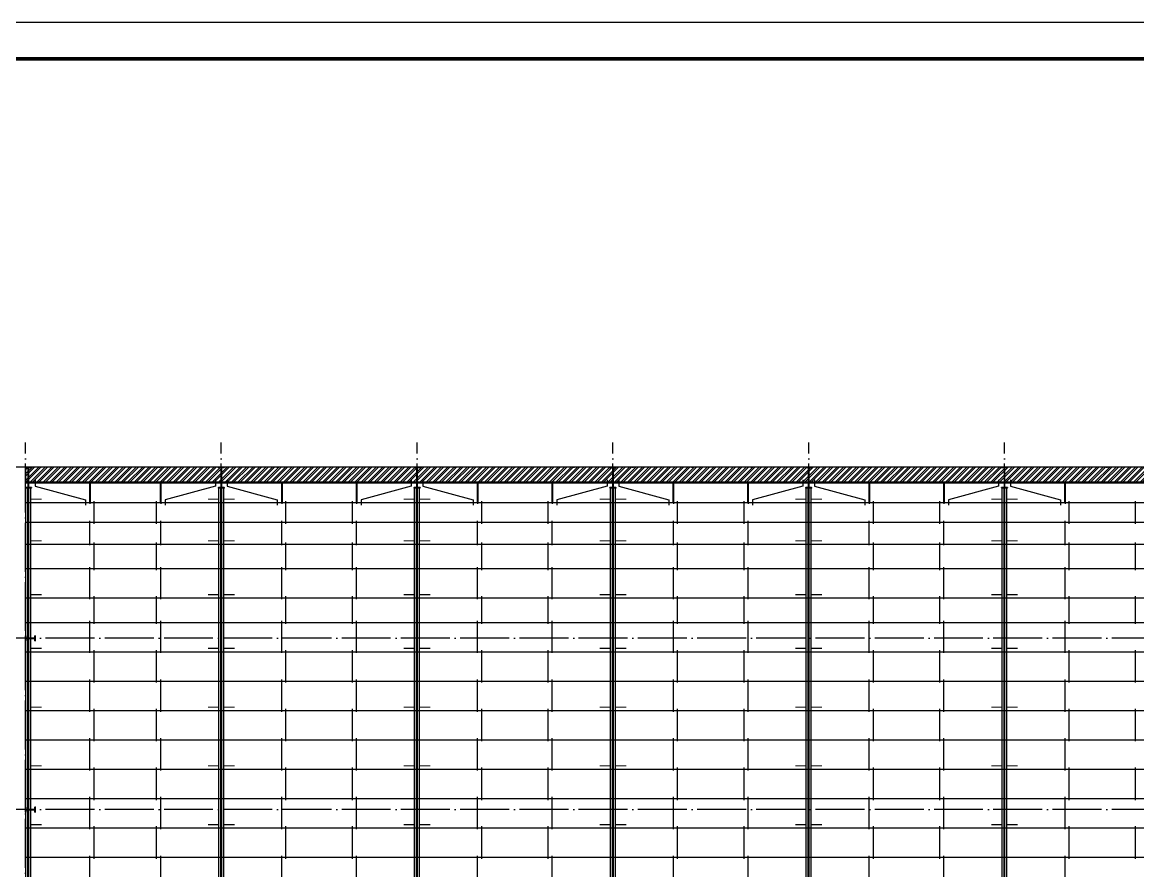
# Model space of a CAD drawing. Extents: x 293620 to 503924, y -252071 to 755100.
# Drawn here: x 389587 to 435159, y 218371 to 253050 of the extents above; entities that cross this region are included whole.
import ezdxf

# ---------------------------------------------------------------- set-up
doc = ezdxf.new("R2010")
doc.units = 0
doc.header["$LTSCALE"] = 1000
doc.header["$MEASUREMENT"] = 0
doc.linetypes.add('DASH', pattern=[0.35, 0.25, -0.1])
doc.linetypes.add('DOTE', pattern=[2.42, 2, -0.2, 0.02, -0.2])
for name, color, linetype in [('3T_WOOD', 21, 'Continuous'), ('DOTE', 14, 'DOTE'), ('SURFACE', 6, 'Continuous'), ('TK', 4, 'Continuous'), ('屋面隅撑', 7, 'Continuous'), ('檩条拉条', 253, 'Continuous')]:
    doc.layers.add(name, color=color, linetype=linetype)
doc.layers.add('Pkpm_柱子', color=3, linetype='Continuous', lineweight=35)

# ---------------------------------------------------------------- blocks, each defined once
blk = doc.blocks.new('GeYuanFrame_66261317', base_point=(20.09, 4.53))
at = {"layer": 'TK'}
blk.add_lwpolyline([(20.09, 4.53), (20.09, 598.53), (861.09, 598.53), (861.09, 4.53)], close=True, dxfattribs=at)
at = {"layer": 'TK', "const_width": 1}
blk.add_lwpolyline([(45.09, 588.53), (851.09, 588.53), (851.09, 14.53), (45.09, 14.53)], close=True, dxfattribs=at)
blk = doc.blocks.new('AW3423W423423423')
at = {"layer": 'Pkpm_柱子'}
for points in [[(389957, 234869), (389957, 234857), (389842, 234857), (389842, 234031), (389957, 234031), (389957, 234019), (389717, 234019), (389717, 234031), (389832, 234031), (389832, 234857), (389717, 234857), (389717, 234869)], [(397837, 234869), (397837, 234857), (397722, 234857), (397722, 234031), (397837, 234031), (397837, 234019), (397597, 234019), (397597, 234031), (397712, 234031), (397712, 234857), (397597, 234857), (397597, 234869)], [(405837, 234869), (405837, 234857), (405722, 234857), (405722, 234031), (405837, 234031), (405837, 234019), (405597, 234019), (405597, 234031), (405712, 234031), (405712, 234857), (405597, 234857), (405597, 234869)], [(413837, 234869), (413837, 234857), (413722, 234857), (413722, 234031), (413837, 234031), (413837, 234019), (413597, 234019), (413597, 234031), (413712, 234031), (413712, 234857), (413597, 234857), (413597, 234869)], [(421837, 234869), (421837, 234857), (421722, 234857), (421722, 234031), (421837, 234031), (421837, 234019), (421597, 234019), (421597, 234031), (421712, 234031), (421712, 234857), (421597, 234857), (421597, 234869)], [(429837, 234869), (429837, 234857), (429722, 234857), (429722, 234031), (429837, 234031), (429837, 234019), (429597, 234019), (429597, 234031), (429712, 234031), (429712, 234857), (429597, 234857), (429597, 234869)], [(389717, 227969), (389729, 227969), (389729, 227874), (390105, 227874), (390105, 227969), (390117, 227969), (390117, 227769), (390105, 227769), (390105, 227864), (389729, 227864), (389729, 227769), (389717, 227769)], [(389717, 220969), (389729, 220969), (389729, 220874), (390105, 220874), (390105, 220969), (390117, 220969), (390117, 220769), (390105, 220769), (390105, 220864), (389729, 220864), (389729, 220769), (389717, 220769)]]:
    blk.add_hatch(color=256, dxfattribs=at).paths.add_polyline_path(points)
for points in [[(389957, 234869), (389957, 234857), (389842, 234857), (389842, 234031), (389957, 234031), (389957, 234019), (389717, 234019), (389717, 234031), (389832, 234031), (389832, 234857), (389717, 234857), (389717, 234869)], [(397837, 234869), (397837, 234857), (397722, 234857), (397722, 234031), (397837, 234031), (397837, 234019), (397597, 234019), (397597, 234031), (397712, 234031), (397712, 234857), (397597, 234857), (397597, 234869)], [(405837, 234869), (405837, 234857), (405722, 234857), (405722, 234031), (405837, 234031), (405837, 234019), (405597, 234019), (405597, 234031), (405712, 234031), (405712, 234857), (405597, 234857), (405597, 234869)], [(413837, 234869), (413837, 234857), (413722, 234857), (413722, 234031), (413837, 234031), (413837, 234019), (413597, 234019), (413597, 234031), (413712, 234031), (413712, 234857), (413597, 234857), (413597, 234869)], [(421837, 234869), (421837, 234857), (421722, 234857), (421722, 234031), (421837, 234031), (421837, 234019), (421597, 234019), (421597, 234031), (421712, 234031), (421712, 234857), (421597, 234857), (421597, 234869)], [(429837, 234869), (429837, 234857), (429722, 234857), (429722, 234031), (429837, 234031), (429837, 234019), (429597, 234019), (429597, 234031), (429712, 234031), (429712, 234857), (429597, 234857), (429597, 234869)], [(389717, 227969), (389729, 227969), (389729, 227874), (390105, 227874), (390105, 227969), (390117, 227969), (390117, 227769), (390105, 227769), (390105, 227864), (389729, 227864), (389729, 227769), (389717, 227769)], [(389717, 220969), (389729, 220969), (389729, 220874), (390105, 220874), (390105, 220969), (390117, 220969), (390117, 220769), (390105, 220769), (390105, 220864), (389729, 220864), (389729, 220769), (389717, 220769)]]:
    blk.add_lwpolyline(points, close=True, dxfattribs=at)

msp = doc.modelspace()

# ---------------------------------------------------------------- hatches: boundary and pattern name
at = {"ltscale": 0.5}
h = msp.add_hatch(dxfattribs=at)
h.set_pattern_fill('金属', color=1, scale=75, angle=-360, style=0)
h.set_pattern_definition([(45, (-1189676.16, 258914), (-132.582521, 132.582521), []), (45, (-1189587.77, 258914), (-132.582521, 132.582521), [])])
h.paths.add_polyline_path([(389716.8, 234268.9), (461716.8, 234268.9), (461716.8, 234868.9), (389716.8, 234868.9)])

# ---------------------------------------------------------------- linework, layer by layer
at = {"color": 2}
for p, q in [((392350.2, 234257.6), (392350.2, 233362.1)), ((395242.4, 234257.6), (395242.4, 233362.1)), ((400191.3, 234257.6), (400191.3, 233362.1)), ((403242.4, 234257.6), (403242.4, 233362.1)), ((408191.3, 234257.6), (408191.3, 233362.1)), ((411242.4, 234257.6), (411242.4, 233362.1)), ((416191.3, 234257.6), (416191.3, 233362.1)), ((419242.4, 234257.6), (419242.4, 233362.1)), ((424191.3, 234257.6), (424191.3, 233362.1)), ((427242.4, 234257.6), (427242.4, 233362.1)), ((432191.3, 234257.6), (432191.3, 233362.1)), ((392517.5, 232555.1), (392517.5, 233469.5)), ((395075.1, 232555.1), (395075.1, 233469.5)), ((400358.6, 232555.1), (400358.6, 233469.5)), ((403075.1, 232555.1), (403075.1, 233469.5)), ((408358.6, 232555.1), (408358.6, 233469.5)), ((411075.1, 232555.1), (411075.1, 233469.5)), ((416358.6, 232555.1), (416358.6, 233469.5)), ((419075.1, 232555.1), (419075.1, 233469.5)), ((424358.6, 232555.1), (424358.6, 233469.5)), ((427075.1, 232555.1), (427075.1, 233469.5)), ((432358.6, 232555.1), (432358.6, 233469.5)), ((435075.1, 232555.1), (435075.1, 233469.5)), ((392350.2, 231671.2), (392350.2, 232670.4)), ((395242.4, 231671.2), (395242.4, 232670.4)), ((400191.3, 231671.2), (400191.3, 232670.4)), ((403242.4, 231671.2), (403242.4, 232670.4)), ((408191.3, 231671.2), (408191.3, 232670.4)), ((411242.4, 231671.2), (411242.4, 232670.4)), ((416191.3, 231671.2), (416191.3, 232670.4)), ((419242.4, 231671.2), (419242.4, 232670.4)), ((424191.3, 231671.2), (424191.3, 232670.4)), ((427242.4, 231671.2), (427242.4, 232670.4)), ((432191.3, 231671.2), (432191.3, 232670.4)), ((392517.5, 230655.1), (392517.5, 231787.5)), ((395075.1, 230655.1), (395075.1, 231787.5)), ((400358.6, 230655.1), (400358.6, 231787.5)), ((403075.1, 230655.1), (403075.1, 231787.5)), ((408358.6, 230655.1), (408358.6, 231787.5)), ((411075.1, 230655.1), (411075.1, 231787.5)), ((416358.6, 230655.1), (416358.6, 231787.5)), ((419075.1, 230655.1), (419075.1, 231787.5)), ((424358.6, 230655.1), (424358.6, 231787.5)), ((427075.1, 230655.1), (427075.1, 231787.5)), ((432358.6, 230655.1), (432358.6, 231787.5)), ((435075.1, 230655.1), (435075.1, 231787.5)), ((392350.2, 229471.2), (392350.2, 230784)), ((395242.4, 229471.2), (395242.4, 230784)), ((400191.3, 229471.2), (400191.3, 230784)), ((403242.4, 229471.2), (403242.4, 230784)), ((408191.3, 229471.2), (408191.3, 230784)), ((411242.4, 229471.2), (411242.4, 230784)), ((416191.3, 229471.2), (416191.3, 230784)), ((419242.4, 229471.2), (419242.4, 230784)), ((424191.3, 229471.2), (424191.3, 230784)), ((427242.4, 229471.2), (427242.4, 230784)), ((432191.3, 229471.2), (432191.3, 230784)), ((392517.5, 228455.1), (392517.5, 229587.5)), ((395075.1, 228455.1), (395075.1, 229587.5)), ((400358.6, 228455.1), (400358.6, 229587.5)), ((403075.1, 228455.1), (403075.1, 229587.5)), ((408358.6, 228455.1), (408358.6, 229587.5)), ((411075.1, 228455.1), (411075.1, 229587.5)), ((416358.6, 228455.1), (416358.6, 229587.5)), ((419075.1, 228455.1), (419075.1, 229587.5)), ((424358.6, 228455.1), (424358.6, 229587.5)), ((427075.1, 228455.1), (427075.1, 229587.5)), ((432358.6, 228455.1), (432358.6, 229587.5)), ((435075.1, 228455.1), (435075.1, 229587.5)), ((392350.2, 227271.2), (392350.2, 228584)), ((395242.4, 227271.2), (395242.4, 228584)), ((400191.3, 227271.2), (400191.3, 228584)), ((403242.4, 227271.2), (403242.4, 228584)), ((408191.3, 227271.2), (408191.3, 228584)), ((411242.4, 227271.2), (411242.4, 228584)), ((416191.3, 227271.2), (416191.3, 228584)), ((419242.4, 227271.2), (419242.4, 228584)), ((424191.3, 227271.2), (424191.3, 228584)), ((427242.4, 227271.2), (427242.4, 228584)), ((432191.3, 227271.2), (432191.3, 228584)), ((392517.5, 226060.4), (392517.5, 227387.5)), ((395075.1, 226060.4), (395075.1, 227387.5)), ((400358.6, 226060.4), (400358.6, 227387.5)), ((403075.1, 226060.4), (403075.1, 227387.5)), ((408358.6, 226060.4), (408358.6, 227387.5)), ((411075.1, 226060.4), (411075.1, 227387.5)), ((416358.6, 226060.4), (416358.6, 227387.5)), ((419075.1, 226060.4), (419075.1, 227387.5)), ((424358.6, 226060.4), (424358.6, 227387.5)), ((427075.1, 226060.4), (427075.1, 227387.5)), ((432358.6, 226060.4), (432358.6, 227387.5)), ((435075.1, 226060.4), (435075.1, 227387.5)), ((392350.2, 224871.2), (392350.2, 226184)), ((395242.4, 224871.2), (395242.4, 226184)), ((400191.3, 224871.2), (400191.3, 226184)), ((403242.4, 224871.2), (403242.4, 226184)), ((408191.3, 224871.2), (408191.3, 226184)), ((411242.4, 224871.2), (411242.4, 226184)), ((416191.3, 224871.2), (416191.3, 226184)), ((419242.4, 224871.2), (419242.4, 226184)), ((424191.3, 224871.2), (424191.3, 226184)), ((427242.4, 224871.2), (427242.4, 226184)), ((432191.3, 224871.2), (432191.3, 226184)), ((392517.5, 223660.4), (392517.5, 224987.5)), ((395075.1, 223660.4), (395075.1, 224987.5)), ((400358.6, 223660.4), (400358.6, 224987.5)), ((403075.1, 223660.4), (403075.1, 224987.5)), ((408358.6, 223660.4), (408358.6, 224987.5)), ((411075.1, 223660.4), (411075.1, 224987.5)), ((416358.6, 223660.4), (416358.6, 224987.5)), ((419075.1, 223660.4), (419075.1, 224987.5)), ((424358.6, 223660.4), (424358.6, 224987.5)), ((427075.1, 223660.4), (427075.1, 224987.5)), ((432358.6, 223660.4), (432358.6, 224987.5)), ((435075.1, 223660.4), (435075.1, 224987.5)), ((392350.2, 222471.2), (392350.2, 223784)), ((395242.4, 222471.2), (395242.4, 223784)), ((400191.3, 222471.2), (400191.3, 223784)), ((403242.4, 222471.2), (403242.4, 223784)), ((408191.3, 222471.2), (408191.3, 223784)), ((411242.4, 222471.2), (411242.4, 223784)), ((416191.3, 222471.2), (416191.3, 223784)), ((419242.4, 222471.2), (419242.4, 223784)), ((424191.3, 222471.2), (424191.3, 223784)), ((427242.4, 222471.2), (427242.4, 223784)), ((432191.3, 222471.2), (432191.3, 223784)), ((392517.5, 221260.4), (392517.5, 222587.5)), ((395075.1, 221260.4), (395075.1, 222587.5)), ((400358.6, 221260.4), (400358.6, 222587.5)), ((403075.1, 221260.4), (403075.1, 222587.5)), ((408358.6, 221260.4), (408358.6, 222587.5)), ((411075.1, 221260.4), (411075.1, 222587.5)), ((416358.6, 221260.4), (416358.6, 222587.5)), ((419075.1, 221260.4), (419075.1, 222587.5)), ((424358.6, 221260.4), (424358.6, 222587.5)), ((427075.1, 221260.4), (427075.1, 222587.5)), ((432358.6, 221260.4), (432358.6, 222587.5)), ((435075.1, 221260.4), (435075.1, 222587.5)), ((392350.2, 220071.2), (392350.2, 221384)), ((395242.4, 220071.2), (395242.4, 221384)), ((400191.3, 220071.2), (400191.3, 221384)), ((403242.4, 220071.2), (403242.4, 221384)), ((408191.3, 220071.2), (408191.3, 221384)), ((411242.4, 220071.2), (411242.4, 221384)), ((416191.3, 220071.2), (416191.3, 221384)), ((419242.4, 220071.2), (419242.4, 221384)), ((424191.3, 220071.2), (424191.3, 221384)), ((427242.4, 220071.2), (427242.4, 221384)), ((432191.3, 220071.2), (432191.3, 221384)), ((392517.5, 218860.4), (392517.5, 220187.5)), ((395075.1, 218860.4), (395075.1, 220187.5)), ((400358.6, 218860.4), (400358.6, 220187.5)), ((403075.1, 218860.4), (403075.1, 220187.5)), ((408358.6, 218860.4), (408358.6, 220187.5)), ((411075.1, 218860.4), (411075.1, 220187.5)), ((416358.6, 218860.4), (416358.6, 220187.5)), ((419075.1, 218860.4), (419075.1, 220187.5)), ((424358.6, 218860.4), (424358.6, 220187.5)), ((427075.1, 218860.4), (427075.1, 220187.5)), ((432358.6, 218860.4), (432358.6, 220187.5)), ((435075.1, 218860.4), (435075.1, 220187.5)), ((392350.2, 217671.2), (392350.2, 218984)), ((395242.4, 217671.2), (395242.4, 218984)), ((400191.3, 217671.2), (400191.3, 218984)), ((403242.4, 217671.2), (403242.4, 218984)), ((408191.3, 217671.2), (408191.3, 218984)), ((411242.4, 217671.2), (411242.4, 218984)), ((416191.3, 217671.2), (416191.3, 218984)), ((419242.4, 217671.2), (419242.4, 218984)), ((424191.3, 217671.2), (424191.3, 218984)), ((427242.4, 217671.2), (427242.4, 218984)), ((432191.3, 217671.2), (432191.3, 218984))]:
    msp.add_line(p, q, dxfattribs=at)
at = {"color": 35, "linetype": 'ByBlock', "ltscale": 3}
for p, q in [((389736.8, 193718.9), (389736.8, 234018.9)), ((389816.8, 193718.9), (389816.8, 234018.9)), ((389856.8, 193718.9), (389856.8, 234018.9)), ((389936.8, 193718.9), (389936.8, 234018.9)), ((397616.8, 193718.9), (397616.8, 234018.9)), ((397696.8, 193718.9), (397696.8, 234018.9)), ((397736.8, 193718.9), (397736.8, 234018.9)), ((397816.8, 193718.9), (397816.8, 234018.9)), ((405616.8, 193718.9), (405616.8, 234018.9)), ((405696.8, 193718.9), (405696.8, 234018.9)), ((405736.8, 193718.9), (405736.8, 234018.9)), ((405816.8, 193718.9), (405816.8, 234018.9)), ((413616.8, 193718.9), (413616.8, 234018.9)), ((413696.8, 193718.9), (413696.8, 234018.9)), ((413736.8, 193718.9), (413736.8, 234018.9)), ((413816.8, 193718.9), (413816.8, 234018.9)), ((421616.8, 193718.9), (421616.8, 234018.9)), ((421696.8, 193718.9), (421696.8, 234018.9)), ((421736.8, 193718.9), (421736.8, 234018.9)), ((421816.8, 193718.9), (421816.8, 234018.9)), ((429616.8, 193718.9), (429616.8, 234018.9)), ((429696.8, 193718.9), (429696.8, 234018.9)), ((429736.8, 193718.9), (429736.8, 234018.9)), ((429816.8, 193718.9), (429816.8, 234018.9))]:
    msp.add_line(p, q, dxfattribs=at)
msp.add_lwpolyline([(389716.8, 234268.9), (461716.8, 234268.9), (461716.8, 234868.9), (389716.8, 234868.9)], close=True)
at = {"ltscale": 0.5}
for points in [[(390114.9, 234345), (390114.9, 234092.5), (392165.2, 233527), (392165.2, 233310.5)], [(397477.7, 234345), (397477.7, 234092.5), (395427.5, 233527), (395427.5, 233310.5)], [(397956, 234345), (397956, 234092.5), (400006.2, 233527), (400006.2, 233310.5)], [(405477.7, 234345), (405477.7, 234092.5), (403427.5, 233527), (403427.5, 233310.5)], [(405956, 234345), (405956, 234092.5), (408006.2, 233527), (408006.2, 233310.5)], [(413477.7, 234345), (413477.7, 234092.5), (411427.5, 233527), (411427.5, 233310.5)], [(413956, 234345), (413956, 234092.5), (416006.2, 233527), (416006.2, 233310.5)], [(421477.7, 234345), (421477.7, 234092.5), (419427.5, 233527), (419427.5, 233310.5)], [(421956, 234345), (421956, 234092.5), (424006.2, 233527), (424006.2, 233310.5)], [(429477.7, 234345), (429477.7, 234092.5), (427427.5, 233527), (427427.5, 233310.5)], [(429956, 234345), (429956, 234092.5), (432006.2, 233527), (432006.2, 233310.5)]]:
    msp.add_lwpolyline(points, dxfattribs=at)
at = {"layer": 'DOTE'}
for p, q in [((389716.8, 191868.9), (389716.8, 235868.9)), ((397716.8, 191868.9), (397716.8, 235868.9)), ((405716.8, 191868.9), (405716.8, 235868.9)), ((413716.8, 191868.9), (413716.8, 235868.9)), ((421716.8, 191868.9), (421716.8, 235868.9)), ((429716.8, 191868.9), (429716.8, 235868.9)), ((462716.8, 234868.9), (388716.8, 234868.9)), ((462716.8, 227868.9), (388716.8, 227868.9)), ((462716.8, 220868.9), (388716.8, 220868.9))]:
    msp.add_line(p, q, dxfattribs=at)
at = {"layer": 'SURFACE'}
for p, q in [((389736.8, 234218.8), (461696.8, 234218.8)), ((389736.8, 233418.8), (461696.8, 233418.8)), ((389736.8, 232618.8), (461696.8, 232618.8)), ((389736.8, 231718.8), (461696.8, 231718.8)), ((389736.8, 230718.8), (461696.8, 230718.8)), ((389736.8, 229518.8), (461696.8, 229518.8)), ((389736.8, 228518.8), (461696.8, 228518.8)), ((389736.8, 227318.8), (461696.8, 227318.8)), ((389736.8, 226118.8), (461696.8, 226118.8)), ((389736.8, 224918.8), (461696.8, 224918.8)), ((389736.8, 223718.8), (461696.8, 223718.8)), ((389736.8, 222518.8), (461696.8, 222518.8)), ((389736.8, 221318.8), (461696.8, 221318.8)), ((389736.8, 220118.8), (461696.8, 220118.8)), ((389736.8, 218918.8), (461696.8, 218918.8))]:
    msp.add_line(p, q, dxfattribs=at)
at = {"layer": '屋面隅撑', "color": 3, "linetype": 'DASH', "const_width": 50}
for points in [[(390376.2, 233555.9), (389931.8, 233555.9)], [(397616.8, 233555.9), (397172.4, 233555.9)], [(398261.2, 233555.9), (397816.8, 233555.9)], [(405616.8, 233555.9), (405172.4, 233555.9)], [(406261.2, 233555.9), (405816.8, 233555.9)], [(413616.8, 233555.9), (413172.4, 233555.9)], [(414261.2, 233555.9), (413816.8, 233555.9)], [(421616.8, 233555.9), (421172.4, 233555.9)], [(422261.2, 233555.9), (421816.8, 233555.9)], [(429616.8, 233555.9), (429172.4, 233555.9)], [(430261.2, 233555.9), (429816.8, 233555.9)], [(390376.2, 231855.9), (389931.8, 231855.9)], [(397616.8, 231855.9), (397172.4, 231855.9)], [(398261.2, 231855.9), (397816.8, 231855.9)], [(405616.8, 231855.9), (405172.4, 231855.9)], [(406261.2, 231855.9), (405816.8, 231855.9)], [(413616.8, 231855.9), (413172.4, 231855.9)], [(414261.2, 231855.9), (413816.8, 231855.9)], [(421616.8, 231855.9), (421172.4, 231855.9)], [(422261.2, 231855.9), (421816.8, 231855.9)], [(429616.8, 231855.9), (429172.4, 231855.9)], [(430261.2, 231855.9), (429816.8, 231855.9)], [(390376.2, 229655.9), (389931.8, 229655.9)], [(397616.8, 229655.9), (397172.4, 229655.9)], [(398261.2, 229655.9), (397816.8, 229655.9)], [(405616.8, 229655.9), (405172.4, 229655.9)], [(406261.2, 229655.9), (405816.8, 229655.9)], [(413616.8, 229655.9), (413172.4, 229655.9)], [(414261.2, 229655.9), (413816.8, 229655.9)], [(421616.8, 229655.9), (421172.4, 229655.9)], [(422261.2, 229655.9), (421816.8, 229655.9)], [(429616.8, 229655.9), (429172.4, 229655.9)], [(430261.2, 229655.9), (429816.8, 229655.9)], [(390376.2, 227455.9), (389931.8, 227455.9)], [(397616.8, 227455.9), (397172.4, 227455.9)], [(398261.2, 227455.9), (397816.8, 227455.9)], [(405616.8, 227455.9), (405172.4, 227455.9)], [(406261.2, 227455.9), (405816.8, 227455.9)], [(413616.8, 227455.9), (413172.4, 227455.9)], [(414261.2, 227455.9), (413816.8, 227455.9)], [(421616.8, 227455.9), (421172.4, 227455.9)], [(422261.2, 227455.9), (421816.8, 227455.9)], [(429616.8, 227455.9), (429172.4, 227455.9)], [(430261.2, 227455.9), (429816.8, 227455.9)], [(390376.2, 225055.9), (389931.8, 225055.9)], [(397616.8, 225055.9), (397172.4, 225055.9)], [(398261.2, 225055.9), (397816.8, 225055.9)], [(405616.8, 225055.9), (405172.4, 225055.9)], [(406261.2, 225055.9), (405816.8, 225055.9)], [(413616.8, 225055.9), (413172.4, 225055.9)], [(414261.2, 225055.9), (413816.8, 225055.9)], [(421616.8, 225055.9), (421172.4, 225055.9)], [(422261.2, 225055.9), (421816.8, 225055.9)], [(429616.8, 225055.9), (429172.4, 225055.9)], [(430261.2, 225055.9), (429816.8, 225055.9)], [(390376.2, 222655.9), (389931.8, 222655.9)], [(397616.8, 222655.9), (397172.4, 222655.9)], [(398261.2, 222655.9), (397816.8, 222655.9)], [(405616.8, 222655.9), (405172.4, 222655.9)], [(406261.2, 222655.9), (405816.8, 222655.9)], [(413616.8, 222655.9), (413172.4, 222655.9)], [(414261.2, 222655.9), (413816.8, 222655.9)], [(421616.8, 222655.9), (421172.4, 222655.9)], [(422261.2, 222655.9), (421816.8, 222655.9)], [(429616.8, 222655.9), (429172.4, 222655.9)], [(430261.2, 222655.9), (429816.8, 222655.9)], [(390376.2, 220255.9), (389931.8, 220255.9)], [(397616.8, 220255.9), (397172.4, 220255.9)], [(398261.2, 220255.9), (397816.8, 220255.9)], [(405616.8, 220255.9), (405172.4, 220255.9)], [(406261.2, 220255.9), (405816.8, 220255.9)], [(413616.8, 220255.9), (413172.4, 220255.9)], [(414261.2, 220255.9), (413816.8, 220255.9)], [(421616.8, 220255.9), (421172.4, 220255.9)], [(422261.2, 220255.9), (421816.8, 220255.9)], [(429616.8, 220255.9), (429172.4, 220255.9)], [(430261.2, 220255.9), (429816.8, 220255.9)]]:
    msp.add_lwpolyline(points, dxfattribs=at)
at = {"layer": '檩条拉条', "color": 2, "const_width": 80}
for points in [[(392350.2, 233418.8), (392350.2, 234218.8)], [(395242.4, 233418.8), (395242.4, 234218.8)], [(400191.3, 233418.8), (400191.3, 234218.8)], [(403242.4, 233418.8), (403242.4, 234218.8)], [(408191.3, 233418.8), (408191.3, 234218.8)], [(411242.4, 233418.8), (411242.4, 234218.8)], [(416191.3, 233418.8), (416191.3, 234218.8)], [(419242.4, 233418.8), (419242.4, 234218.8)], [(424191.3, 233418.8), (424191.3, 234218.8)], [(427242.4, 233418.8), (427242.4, 234218.8)], [(432191.3, 233418.8), (432191.3, 234218.8)]]:
    msp.add_lwpolyline(points, dxfattribs=at)

# ---------------------------------------------------------------- block references
at = {"layer": '3T_WOOD', "xscale": 150, "yscale": 150, "zscale": 150}
msp.add_blockref('GeYuanFrame_66261317', (366151.8, 163949.5), dxfattribs=at)
at = {"layer": '3T_WOOD'}
msp.add_blockref('AW3423W423423423', (0, 0), dxfattribs=at)

doc.saveas('drawing.dxf')
